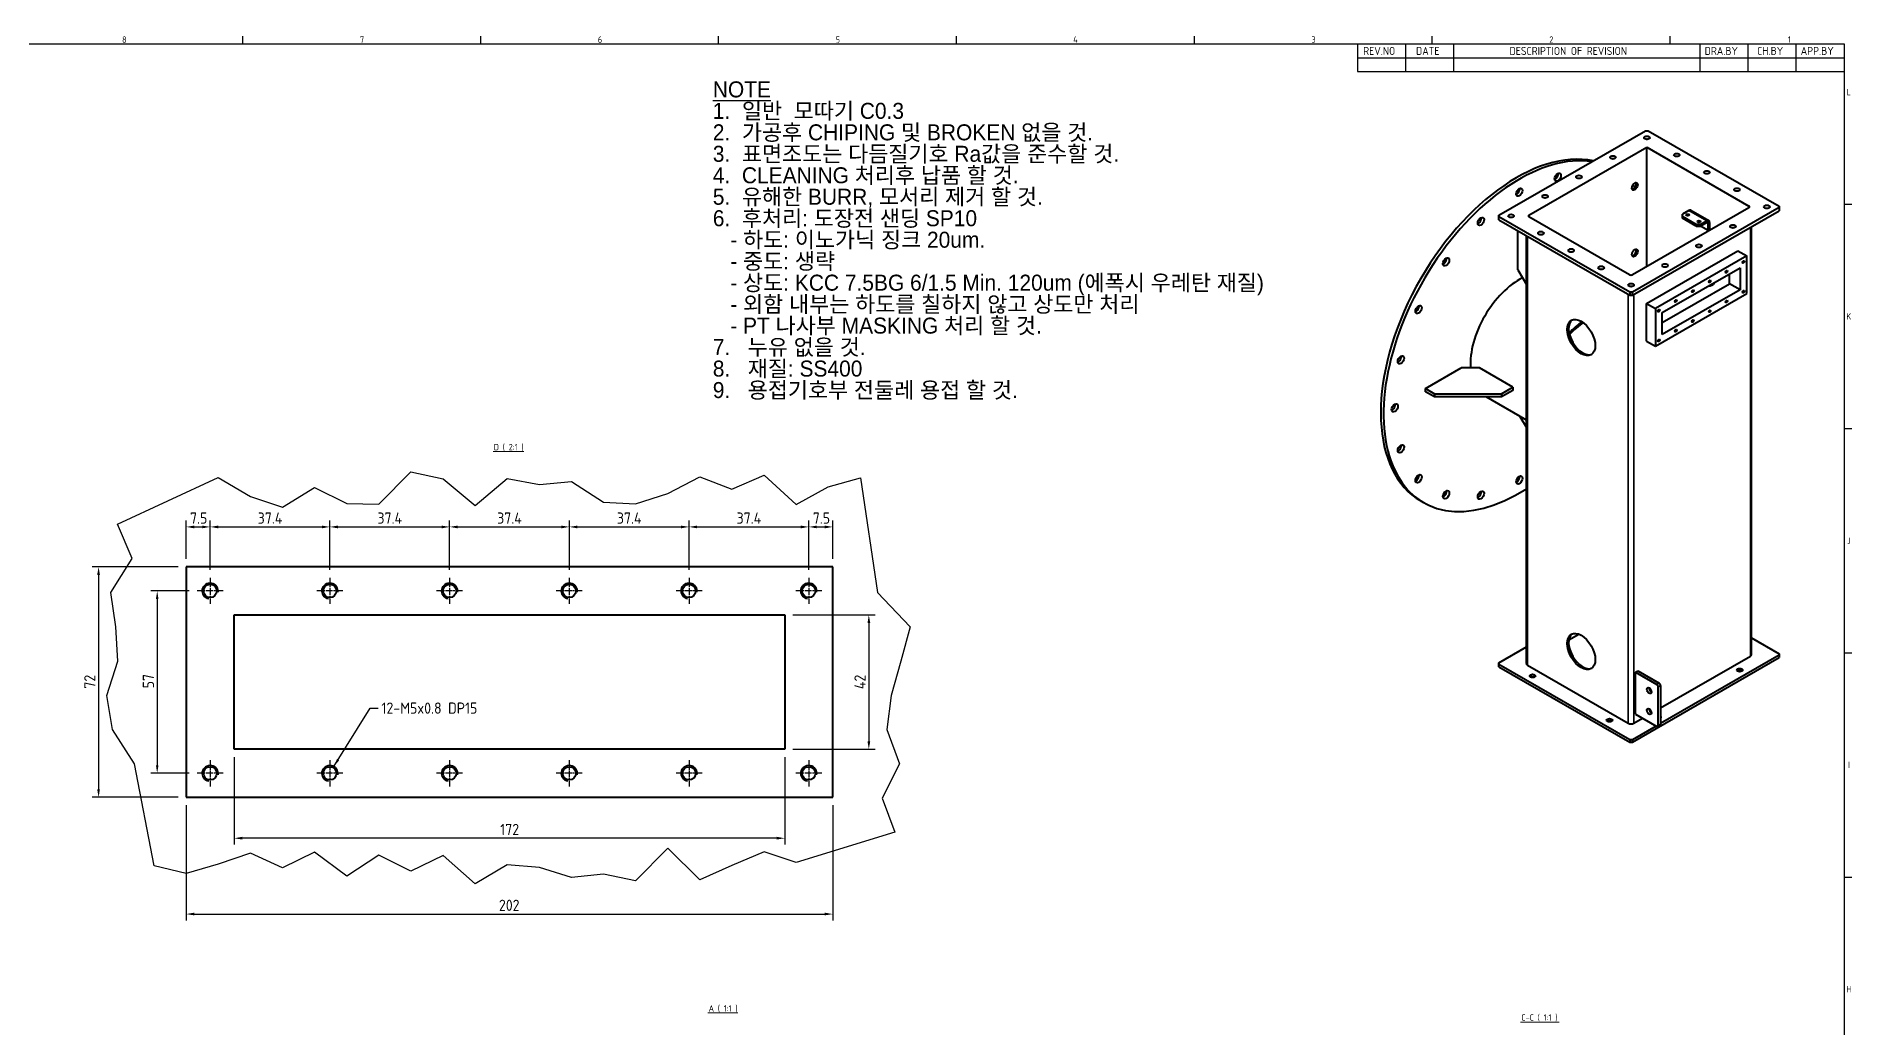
# Model space of a CAD drawing. Header units: millimetres. Extents: x 0 to 2378, y 0 to 1682.
# Drawn here: x 1209 to 2343, y 1027 to 1647 of the extents above; entities that cross this region are included whole.
import ezdxf

# ---------------------------------------------------------------- set-up
doc = ezdxf.new("R2010")
doc.units = ezdxf.units.MM
doc.header["$LTSCALE"] = 2
doc.linetypes.add('CHAIN', pattern=[0.3543, 0.2362, -0.0295, 0.0591, -0.0295])
doc.layers.get('0').update_dxf_attribs({"color": 3, "lineweight": 25})
for name, color, linetype, lineweight in [('가시적인 것(ISO)', 3, 'Continuous', 40), ('가시적인 좁은 것(ISO)', 3, 'Continuous', 35), ('경계(ISO)', 7, 'Continuous', 25), ('기호(ISO)', 5, 'Continuous', 25), ('끊기 선(JIS)', 7, 'Continuous', 25), ('중심 표식(ISO)', 1, 'Continuous', 25), ('치수(ISO)', 2, 'Continuous', 25)]:
    doc.layers.add(name, color=color, linetype=linetype, lineweight=lineweight)
doc.styles.add('ISO Proportiona M2B', font='isocp.shx')
doc.styles.add('문자 텍스트_PSTEK_POSCO', font='isocp.shx')
doc.styles.add('치수 텍스트_PSTEK_POSCO', font='isocp.shx')
doc.styles.add('텍스트 스타일512', font='isocp.shx')
doc.dimstyles.new('치수_PSTEK_POSCO', dxfattribs={"dimscale": 2, "dimtxt": 3.5, "dimasz": 2.5, "dimexe": 2, "dimexo": 2.5, "dimgap": 1, "dimtad": 1, "dimrnd": 1e-08, "dimdsep": 46, "dimtxsty": '치수 텍스트_PSTEK_POSCO', "dimcen": 0.09, "dimdle": 10, "dimclrd": 7, "dimclre": 7, "dimclrt": 2, "dimadec": 1, "dimazin": 2, "dimtfac": 1, "dimtmove": 0, "dimatfit": 3, "dimfxl": 0, "dimtolj": 1, "dimlwd": -1, "dimlwe": -1, "dimarcsym": 0})
doc.dimstyles.new('치수_PSTEK_POSCO$7', dxfattribs={"dimscale": 2, "dimtxt": 3.5, "dimasz": 2.5, "dimexe": 2, "dimexo": 2.5, "dimgap": 1, "dimtad": 1, "dimrnd": 1e-08, "dimdsep": 46, "dimtxsty": '치수 텍스트_PSTEK_POSCO', "dimcen": 0.09, "dimdle": 10, "dimclrd": 7, "dimclre": 7, "dimclrt": 2, "dimadec": 1, "dimazin": 2, "dimtfac": 1, "dimtmove": 0, "dimatfit": 3, "dimfxl": 0, "dimtolj": 1, "dimlwd": -1, "dimlwe": -1, "dimarcsym": 0})

# ---------------------------------------------------------------- blocks, each defined once
blk = doc.blocks.new('경계 Default Border')
at = {"layer": '경계(ISO)'}
for p, q in [((668.81, 821), (668.81, 823.4)), ((743.12, 821), (743.12, 823.4)), ((817.44, 821), (817.44, 823.4)), ((891.75, 821), (891.75, 823.4)), ((966.06, 821), (966.06, 823.4)), ((1040.37, 821), (1040.37, 823.4)), ((1114.69, 821), (1114.69, 823.4)), ((1169, 770.92), (1171.4, 770.92)), ((1169, 700.83), (1171.4, 700.83)), ((1169, 630.75), (1171.4, 630.75)), ((1169, 560.67), (1171.4, 560.67))]:
    blk.add_line(p, q, dxfattribs=at)
at = {"layer": '경계(ISO)', "flags": 128}
blk.add_lwpolyline([(20, 20), (20, 821), (1169, 821), (1169, 20), (20, 20)], dxfattribs=at)
at = {"layer": '경계(ISO)', "color": 2, "char_height": 2, "attachment_point": 7, "style": '문자 텍스트_PSTEK_POSCO'}
for s, insert in [('8', (631.09, 821.38)), ('7', (705.4, 821.4)), ('6', (779.71, 821.38)), ('5', (854.02, 821.38)), ('4', (928.22, 821.4)), ('3', (1002.66, 821.38)), ('2', (1076.95, 821.38)), ('1', (1151.5, 821.4)), ('L', (1169.83, 804.94)), ('K', (1169.72, 734.87)), ('J', (1169.96, 664.77)), ('I', (1170.28, 594.71)), ('H', (1169.72, 524.62))]:
    blk.add_mtext(s, dxfattribs=dict(at, insert=insert))
blk = doc.blocks.new('리비전 내역')
at = {"layer": '기호(ISO)'}
for p, q in [((1017, 821), (1169, 821)), ((1017, 821), (1017, 816.72)), ((1017, 816.72), (1169, 816.72)), ((1017, 816.72), (1017, 812.44)), ((1032, 821), (1032, 816.72)), ((1032, 816.72), (1032, 812.44)), ((1047, 821), (1047, 816.72)), ((1047, 816.72), (1047, 812.44)), ((1124, 821), (1124, 816.72)), ((1124, 816.72), (1124, 812.44)), ((1139, 821), (1139, 816.72)), ((1139, 816.72), (1139, 812.44)), ((1154, 821), (1154, 816.72)), ((1154, 816.72), (1154, 812.44)), ((1169, 821), (1169, 816.72)), ((1169, 816.72), (1169, 812.44)), ((1017, 812.44), (1169, 812.44))]:
    blk.add_line(p, q, dxfattribs=at)
at = {"layer": '기호(ISO)', "color": 2, "char_height": 2.5, "attachment_point": 7, "style": 'ISO Proportiona M2B'}
for s, insert in [('REV.NO', (1018.79, 817.58)), ('DATE', (1035.31, 817.58)), ('DESCRIPTION OF REVISION', (1064.51, 817.58)), ('DRA.BY', (1125.48, 817.58)), ('CH.BY', (1141.86, 817.58)), ('APP.BY', (1155.48, 817.58))]:
    blk.add_mtext(s, dxfattribs=dict(at, insert=insert))
blk = doc.blocks.new('*D88')
at = {"layer": 'Defpoints', "color": 0, "transparency": 16777216}
for p in [(1317.2, 1340.2), (1302.2, 1315.2), (1317.2, 1308.3)]:
    blk.add_point(p, dxfattribs=at)
at = {"layer": '치수(ISO)', "color": 7, "transparency": 16777216}
for p, q in [((1302.2, 1320.2), (1302.2, 1344.2)), ((1307.2, 1340.2), (1312.2, 1340.2)), ((1317.2, 1313.3), (1317.2, 1344.2))]:
    blk.add_line(p, q, dxfattribs=at)
for points in [[(1307.2, 1341), (1307.2, 1339.3), (1302.2, 1340.2)], [(1312.2, 1341), (1312.2, 1339.3), (1317.2, 1340.2)]]:
    blk.add_solid(points, dxfattribs=at)
at = {"layer": '치수(ISO)', "color": 2, "transparency": 16777216, "insert": (1304.6, 1345.7), "char_height": 7, "attachment_point": 4, "style": '치수 텍스트_PSTEK_POSCO'}
blk.add_mtext('\\A1;7.5', dxfattribs=at)
blk = doc.blocks.new('*D89')
at = {"layer": 'Defpoints', "color": 0, "transparency": 16777216}
for p in [(1392, 1340.2), (1317.2, 1308.3), (1392, 1308.3)]:
    blk.add_point(p, dxfattribs=at)
at = {"layer": '치수(ISO)', "color": 7, "transparency": 16777216}
for p, q in [((1317.2, 1313.3), (1317.2, 1344.2)), ((1322.2, 1340.2), (1387, 1340.2)), ((1392, 1313.3), (1392, 1344.2))]:
    blk.add_line(p, q, dxfattribs=at)
for points in [[(1322.2, 1341), (1322.2, 1339.3), (1317.2, 1340.2)], [(1387, 1341), (1387, 1339.3), (1392, 1340.2)]]:
    blk.add_solid(points, dxfattribs=at)
at = {"layer": '치수(ISO)', "color": 2, "transparency": 16777216, "insert": (1346.9, 1345.7), "char_height": 7, "attachment_point": 4, "style": '치수 텍스트_PSTEK_POSCO'}
blk.add_mtext('\\A1;37.4', dxfattribs=at)
blk = doc.blocks.new('*D90')
at = {"layer": 'Defpoints', "color": 0, "transparency": 16777216}
for p in [(1466.8, 1340.2), (1392, 1308.3), (1466.8, 1308.3)]:
    blk.add_point(p, dxfattribs=at)
at = {"layer": '치수(ISO)', "color": 7, "transparency": 16777216}
for p, q in [((1392, 1313.3), (1392, 1344.2)), ((1397, 1340.2), (1461.8, 1340.2)), ((1466.8, 1313.3), (1466.8, 1344.2))]:
    blk.add_line(p, q, dxfattribs=at)
for points in [[(1397, 1341), (1397, 1339.3), (1392, 1340.2)], [(1461.8, 1341), (1461.8, 1339.3), (1466.8, 1340.2)]]:
    blk.add_solid(points, dxfattribs=at)
at = {"layer": '치수(ISO)', "color": 2, "transparency": 16777216, "insert": (1421.7, 1345.7), "char_height": 7, "attachment_point": 4, "style": '치수 텍스트_PSTEK_POSCO'}
blk.add_mtext('\\A1;37.4', dxfattribs=at)
blk = doc.blocks.new('*D91')
at = {"layer": 'Defpoints', "color": 0, "transparency": 16777216}
for p in [(1541.6, 1340.2), (1466.8, 1308.3), (1541.6, 1308.3)]:
    blk.add_point(p, dxfattribs=at)
at = {"layer": '치수(ISO)', "color": 7, "transparency": 16777216}
for p, q in [((1466.8, 1313.3), (1466.8, 1344.2)), ((1471.8, 1340.2), (1536.6, 1340.2)), ((1541.6, 1313.3), (1541.6, 1344.2))]:
    blk.add_line(p, q, dxfattribs=at)
for points in [[(1471.8, 1341), (1471.8, 1339.3), (1466.8, 1340.2)], [(1536.6, 1341), (1536.6, 1339.3), (1541.6, 1340.2)]]:
    blk.add_solid(points, dxfattribs=at)
at = {"layer": '치수(ISO)', "color": 2, "transparency": 16777216, "insert": (1496.5, 1345.7), "char_height": 7, "attachment_point": 4, "style": '치수 텍스트_PSTEK_POSCO'}
blk.add_mtext('\\A1;37.4', dxfattribs=at)
blk = doc.blocks.new('*D92')
at = {"layer": 'Defpoints', "color": 0, "transparency": 16777216}
for p in [(1616.4, 1340.2), (1541.6, 1308.3), (1616.4, 1308.3)]:
    blk.add_point(p, dxfattribs=at)
at = {"layer": '치수(ISO)', "color": 7, "transparency": 16777216}
for p, q in [((1541.6, 1313.3), (1541.6, 1344.2)), ((1546.6, 1340.2), (1611.4, 1340.2)), ((1616.4, 1313.3), (1616.4, 1344.2))]:
    blk.add_line(p, q, dxfattribs=at)
for points in [[(1546.6, 1341), (1546.6, 1339.3), (1541.6, 1340.2)], [(1611.4, 1341), (1611.4, 1339.3), (1616.4, 1340.2)]]:
    blk.add_solid(points, dxfattribs=at)
at = {"layer": '치수(ISO)', "color": 2, "transparency": 16777216, "insert": (1571.3, 1345.7), "char_height": 7, "attachment_point": 4, "style": '치수 텍스트_PSTEK_POSCO'}
blk.add_mtext('\\A1;37.4', dxfattribs=at)
blk = doc.blocks.new('*D93')
at = {"layer": 'Defpoints', "color": 0, "transparency": 16777216}
for p in [(1691.2, 1340.2), (1616.4, 1308.3), (1691.2, 1308.3)]:
    blk.add_point(p, dxfattribs=at)
at = {"layer": '치수(ISO)', "color": 7, "transparency": 16777216}
for p, q in [((1616.4, 1313.3), (1616.4, 1344.2)), ((1621.4, 1340.2), (1686.2, 1340.2)), ((1691.2, 1313.3), (1691.2, 1344.2))]:
    blk.add_line(p, q, dxfattribs=at)
for points in [[(1621.4, 1341), (1621.4, 1339.3), (1616.4, 1340.2)], [(1686.2, 1341), (1686.2, 1339.3), (1691.2, 1340.2)]]:
    blk.add_solid(points, dxfattribs=at)
at = {"layer": '치수(ISO)', "color": 2, "transparency": 16777216, "insert": (1646.1, 1345.7), "char_height": 7, "attachment_point": 4, "style": '치수 텍스트_PSTEK_POSCO'}
blk.add_mtext('\\A1;37.4', dxfattribs=at)
blk = doc.blocks.new('*D94')
at = {"layer": 'Defpoints', "color": 0, "transparency": 16777216}
for p in [(1706.2, 1340.2), (1691.2, 1308.3), (1706.2, 1315.2)]:
    blk.add_point(p, dxfattribs=at)
at = {"layer": '치수(ISO)', "color": 7, "transparency": 16777216}
for p, q in [((1691.2, 1313.3), (1691.2, 1344.2)), ((1696.2, 1340.2), (1701.2, 1340.2)), ((1706.2, 1320.2), (1706.2, 1344.2))]:
    blk.add_line(p, q, dxfattribs=at)
for points in [[(1696.2, 1341), (1696.2, 1339.3), (1691.2, 1340.2)], [(1701.2, 1341), (1701.2, 1339.3), (1706.2, 1340.2)]]:
    blk.add_solid(points, dxfattribs=at)
at = {"layer": '치수(ISO)', "color": 2, "transparency": 16777216, "insert": (1693.7, 1345.7), "char_height": 7, "attachment_point": 4, "style": '치수 텍스트_PSTEK_POSCO'}
blk.add_mtext('\\A1;7.5', dxfattribs=at)
blk = doc.blocks.new('*D95')
at = {"layer": 'Defpoints', "color": 0, "transparency": 16777216}
for p in [(1309, 1300.2), (1284.1, 1186.2), (1309, 1186.2)]:
    blk.add_point(p, dxfattribs=at)
at = {"layer": '치수(ISO)', "color": 7, "transparency": 16777216}
for p, q in [((1304, 1300.2), (1280.1, 1300.2)), ((1284.1, 1295.2), (1284.1, 1191.2)), ((1304, 1186.2), (1280.1, 1186.2))]:
    blk.add_line(p, q, dxfattribs=at)
for points in [[(1283.3, 1295.2), (1284.9, 1295.2), (1284.1, 1300.2)], [(1283.3, 1191.2), (1284.9, 1191.2), (1284.1, 1186.2)]]:
    blk.add_solid(points, dxfattribs=at)
at = {"layer": '치수(ISO)', "color": 2, "transparency": 16777216, "insert": (1278.6, 1239.3), "char_height": 7, "attachment_point": 4, "rotation": 90, "style": '치수 텍스트_PSTEK_POSCO'}
blk.add_mtext('\\A1;57', dxfattribs=at)
blk = doc.blocks.new('*D96')
at = {"layer": 'Defpoints', "color": 0, "transparency": 16777216}
for p in [(1302.2, 1315.2), (1247.5, 1171.2), (1302.2, 1171.2)]:
    blk.add_point(p, dxfattribs=at)
at = {"layer": '치수(ISO)', "color": 7, "transparency": 16777216}
for p, q in [((1297.2, 1315.2), (1243.5, 1315.2)), ((1247.5, 1310.2), (1247.5, 1176.2)), ((1297.2, 1171.2), (1243.5, 1171.2))]:
    blk.add_line(p, q, dxfattribs=at)
for points in [[(1246.6, 1310.2), (1248.3, 1310.2), (1247.5, 1315.2)], [(1246.6, 1176.2), (1248.3, 1176.2), (1247.5, 1171.2)]]:
    blk.add_solid(points, dxfattribs=at)
at = {"layer": '치수(ISO)', "color": 2, "transparency": 16777216, "insert": (1242, 1239.1), "char_height": 7, "attachment_point": 4, "rotation": 90, "style": '치수 텍스트_PSTEK_POSCO'}
blk.add_mtext('\\A1;72', dxfattribs=at)
blk = doc.blocks.new('*D97')
at = {"layer": 'Defpoints', "color": 0, "transparency": 16777216}
for p in [(1332.2, 1201.2), (1676.2, 1201.2), (1332.2, 1145.6)]:
    blk.add_point(p, dxfattribs=at)
at = {"layer": '치수(ISO)', "color": 7, "transparency": 16777216}
for p, q in [((1332.2, 1196.2), (1332.2, 1141.6)), ((1676.2, 1196.2), (1676.2, 1141.6)), ((1671.2, 1145.6), (1337.2, 1145.6))]:
    blk.add_line(p, q, dxfattribs=at)
for points in [[(1337.2, 1146.5), (1337.2, 1144.8), (1332.2, 1145.6)], [(1671.2, 1146.5), (1671.2, 1144.8), (1676.2, 1145.6)]]:
    blk.add_solid(points, dxfattribs=at)
at = {"layer": '치수(ISO)', "color": 2, "transparency": 16777216, "insert": (1498.4, 1151.1), "char_height": 7, "attachment_point": 4, "style": '치수 텍스트_PSTEK_POSCO'}
blk.add_mtext('\\A1;172', dxfattribs=at)
blk = doc.blocks.new('*D98')
at = {"layer": 'Defpoints', "color": 0, "transparency": 16777216}
for p in [(1302.2, 1171.2), (1706.2, 1171.2), (1706.2, 1098.2)]:
    blk.add_point(p, dxfattribs=at)
at = {"layer": '치수(ISO)', "color": 7, "transparency": 16777216}
for p, q in [((1302.2, 1166.2), (1302.2, 1094.2)), ((1706.2, 1166.2), (1706.2, 1094.2)), ((1307.2, 1098.2), (1701.2, 1098.2))]:
    blk.add_line(p, q, dxfattribs=at)
for points in [[(1307.2, 1099.1), (1307.2, 1097.4), (1302.2, 1098.2)], [(1701.2, 1099.1), (1701.2, 1097.4), (1706.2, 1098.2)]]:
    blk.add_solid(points, dxfattribs=at)
at = {"layer": '치수(ISO)', "color": 2, "transparency": 16777216, "insert": (1497.6, 1103.7), "char_height": 7, "attachment_point": 4, "style": '치수 텍스트_PSTEK_POSCO'}
blk.add_mtext('\\A1;202', dxfattribs=at)
blk = doc.blocks.new('*D99')
at = {"layer": 'Defpoints', "color": 0, "transparency": 16777216}
for p in [(1676.2, 1285.2), (1676.2, 1201.2), (1728.7, 1201.2)]:
    blk.add_point(p, dxfattribs=at)
at = {"layer": '치수(ISO)', "color": 7, "transparency": 16777216}
for p, q in [((1681.2, 1285.2), (1732.7, 1285.2)), ((1728.7, 1280.2), (1728.7, 1206.2)), ((1681.2, 1201.2), (1732.7, 1201.2))]:
    blk.add_line(p, q, dxfattribs=at)
for points in [[(1727.9, 1280.2), (1729.6, 1280.2), (1728.7, 1285.2)], [(1727.9, 1206.2), (1729.6, 1206.2), (1728.7, 1201.2)]]:
    blk.add_solid(points, dxfattribs=at)
at = {"layer": '치수(ISO)', "color": 2, "transparency": 16777216, "insert": (1723.2, 1238.8), "char_height": 7, "attachment_point": 4, "rotation": 90, "style": '치수 텍스트_PSTEK_POSCO'}
blk.add_mtext('\\A1;42', dxfattribs=at)

msp = doc.modelspace()

# ---------------------------------------------------------------- linework, layer by layer
at = {"layer": '가시적인 것(ISO)'}
for p, q in [((2122.3468, 1535.0013), (2213.9879, 1587.7738)), ((2141.1842, 1535.0338), (2214.8364, 1577.4473)), ((2213.9879, 1587.7738), (2215.6849, 1587.7738)), ((2214.8364, 1502.9794), (2214.8364, 1577.4473)), ((2214.8364, 1577.4473), (2278.5892, 1540.7346)), ((2215.6849, 1587.7738), (2297.4265, 1540.702)), ((2122.3468, 1534.024), (2122.3468, 1535.0013)), ((2122.3468, 1532.0619), (2122.3468, 1534.024)), ((2204.0884, 1486.9522), (2122.3468, 1534.024)), ((2122.3468, 1532.0619), (2204.0884, 1484.9901)), ((2204.0318, 1497.7999), (2141.1842, 1533.9914)), ((2297.4265, 1539.7247), (2205.7854, 1486.9522)), ((2205.7854, 1484.9901), (2297.4265, 1537.7626)), ((2278.5892, 1539.6922), (2205.842, 1497.7999)), ((2241.0276, 1538.0095), (2237.0678, 1535.7292)), ((2237.0678, 1534.1004), (2237.0678, 1535.7292)), ((2237.0678, 1533.1193), (2237.0678, 1534.1004)), ((2245.5531, 1529.2141), (2237.0678, 1534.1004)), ((2245.5531, 1528.233), (2237.0678, 1533.1193)), ((2242.2253, 1538.1272), (2253.539, 1531.612)), ((2248.3816, 1529.2141), (2252.3414, 1531.4944)), ((2297.4265, 1540.702), (2297.4265, 1539.7247)), ((2297.4265, 1539.7247), (2297.4265, 1537.7626)), ((2134.2828, 1500.8336), (2134.2828, 1525.1884)), ((2139.5293, 1254.748), (2139.5293, 1522.1672)), ((2245.5531, 1529.2141), (2245.5531, 1528.233)), ((2248.3816, 1529.2141), (2245.5531, 1529.2141)), ((2245.5531, 1528.233), (2248.3816, 1528.233)), ((2253.1899, 1525.4426), (2248.3443, 1528.233)), ((2252.3414, 1530.5133), (2248.3816, 1528.233)), ((2248.3816, 1528.233), (2248.3816, 1529.2141)), ((2253.1899, 1525.4426), (2253.1899, 1530.0209)), ((2254.0384, 1525.9312), (2253.1899, 1525.4426)), ((2254.0384, 1530.5095), (2254.0384, 1525.9312)), ((2280.2441, 1260.4487), (2280.2441, 1527.8679)), ((2214.5536, 1479.8638), (2271.6878, 1512.7652)), ((2277.3446, 1509.5077), (2220.2104, 1476.6063)), ((2271.6878, 1512.7652), (2277.3446, 1509.5077)), ((2277.3446, 1485.9623), (2277.3446, 1509.5077)), ((2134.2828, 1500.8336), (2139.5293, 1491.7465)), ((2224.4531, 1474.1442), (2273.102, 1502.1592)), ((2266.5401, 1492.2032), (2266.5401, 1498.3804)), ((2273.102, 1502.1592), (2273.102, 1488.4244)), ((2205.7854, 1486.9522), (2204.0884, 1486.9522)), ((2204.0884, 1486.9522), (2204.0884, 1484.9901)), ((2205.7854, 1484.9901), (2205.7854, 1486.9522)), ((2220.2104, 1453.0609), (2277.3446, 1485.9623)), ((2224.4531, 1467.9669), (2266.5401, 1492.2032)), ((2273.102, 1488.4244), (2224.4531, 1460.4094)), ((2273.102, 1488.4244), (2266.5401, 1492.2032)), ((2204.0884, 1484.9901), (2205.7854, 1484.9901)), ((2214.5536, 1456.3185), (2214.5536, 1479.8638)), ((2214.5536, 1479.8638), (2220.2104, 1476.6063)), ((2220.2104, 1476.6063), (2220.2104, 1453.0609)), ((2224.4531, 1460.4094), (2224.4531, 1474.1442)), ((2214.5536, 1456.3185), (2220.2104, 1453.0609)), ((2076.5419, 1426.6564), (2098.885, 1439.523)), ((2110.1987, 1439.523), (2098.885, 1439.523)), ((2131.1277, 1427.4708), (2110.1987, 1439.523)), ((2076.5419, 1426.6564), (2082.1987, 1423.3988)), ((2076.5419, 1424.6943), (2076.5419, 1426.6564)), ((2082.1987, 1421.4367), (2076.5419, 1424.6943)), ((2082.1987, 1423.3988), (2124.0566, 1423.3988)), ((2082.1987, 1423.3988), (2082.1987, 1421.4367)), ((2124.0566, 1421.4367), (2082.1987, 1421.4367)), ((2139.5293, 1406.962), (2114.3935, 1421.4367)), ((2124.0566, 1423.3988), (2131.1277, 1427.4708)), ((2131.1277, 1425.5087), (2124.0566, 1421.4367)), ((2124.0566, 1423.3988), (2124.0566, 1421.4367)), ((2131.1277, 1427.4708), (2131.1277, 1426.4897)), ((2131.1277, 1426.4897), (2131.1277, 1425.5087)), ((2135.5044, 1409.2798), (2139.5293, 1402.3085)), ((2073.5504, 1356.402), (2075.2475, 1355.4247)), ((1302.1759, 1315.1763), (1302.1759, 1171.1763)), ((1706.1759, 1315.1763), (1302.1759, 1315.1763)), ((1706.1759, 1171.1763), (1706.1759, 1315.1763)), ((1332.1759, 1285.1763), (1676.1759, 1285.1763)), ((1332.1759, 1201.1763), (1332.1759, 1285.1763)), ((1676.1759, 1285.1763), (1676.1759, 1201.1763)), ((2166.0966, 1269.6153), (2172.3228, 1273.2008)), ((2280.2441, 1270.8321), (2297.4265, 1260.9374)), ((2122.3468, 1255.2366), (2139.5293, 1265.1313)), ((2297.4265, 1259.9601), (2223.3217, 1217.286)), ((2223.3217, 1227.0587), (2279.4943, 1259.4063)), ((2297.4265, 1260.9374), (2297.4265, 1259.9601)), ((2297.4265, 1259.9601), (2297.4265, 1258.4885)), ((2122.3468, 1254.2594), (2122.3468, 1255.2366)), ((2204.0884, 1207.1875), (2122.3468, 1254.2594)), ((2122.3468, 1252.7878), (2122.3468, 1254.2594)), ((2122.3468, 1252.7878), (2204.0884, 1205.716)), ((2140.2791, 1253.7056), (2203.1267, 1217.514)), ((2205.7854, 1205.716), (2297.4265, 1258.4885)), ((2207.7653, 1249.3307), (2209.1796, 1250.1451)), ((2207.7653, 1223.1692), (2207.7653, 1249.3307)), ((2207.7653, 1249.3307), (2221.0589, 1241.6754)), ((2209.1796, 1250.1451), (2222.4732, 1242.4898)), ((2221.9075, 1216.0063), (2221.9075, 1240.2057)), ((2223.3217, 1241.0201), (2223.3217, 1216.8207)), ((2220.6517, 1215.7484), (2205.7854, 1207.1875)), ((2206.7471, 1217.514), (2212.1664, 1220.6348)), ((2207.7653, 1223.1692), (2221.0589, 1215.5139)), ((2223.072, 1216.2694), (2221.6578, 1215.4551)), ((2205.7854, 1207.1875), (2204.0884, 1207.1875)), ((2204.0884, 1207.1875), (2204.0884, 1205.716)), ((2204.0884, 1205.716), (2205.7854, 1205.716)), ((2205.7854, 1205.716), (2205.7854, 1207.1875)), ((1676.1759, 1201.1763), (1332.1759, 1201.1763)), ((1302.1759, 1171.1763), (1706.1759, 1171.1763))]:
    msp.add_line(p, q, dxfattribs=at)
for centre in [(1317.1759, 1300.1763), (1391.9759, 1300.1763), (1466.7759, 1300.1763), (1541.5759, 1300.1763), (1616.3759, 1300.1763), (1691.1759, 1300.1763), (1317.1759, 1186.1763), (1391.9759, 1186.1763), (1466.7759, 1186.1763), (1541.5759, 1186.1763), (1616.3759, 1186.1763), (1691.1759, 1186.1763)]:
    msp.add_circle(centre, 4.134, dxfattribs=at)
for centre, major_axis, ratio, start_param, end_param in [((2133.4343, 1460.392), (59.8839, 103.99), 0.578093116, 0.183897422, 3.141592654), ((2214.8364, 1581.414), (-1.8, 0), 0.575861701, 4.383687575, 5.041090386), ((2135.1313, 1459.4148), (59.8839, 103.99), 0.578093116, 0.220174238, 3.976910453), ((2193.6232, 1569.1981), (-1.8, 0), 0.575861701, 4.383687575, 5.041090386), ((2233.504, 1570.664), (-1.8, 0), 0.575861701, 4.383687575, 5.041090386), ((2157.4702, 1559.7621), (1.3973, 2.4264), 0.578093116, 3.79126171, 5.633516251), ((2172.41, 1556.9823), (-1.8, 0), 0.575861701, 4.383687575, 5.041090386), ((2206.3511, 1553.4918), (-1.2975, -2.2531), 0.578093116, 0.354842738, 2.786749916), ((2135.1313, 1459.4148), (59.8839, 103.99), 0.578093116, 6.046668243, 6.075186757), ((2252.3131, 1559.8326), (-1.8, 0), 0.575861701, 4.383687575, 5.041090386), ((2133.4343, 1550.3222), (1.3973, 2.4264), 0.578093116, 3.79126171, 5.633516251), ((2151.1968, 1544.7664), (-1.8, 0), 0.575861701, 4.383687575, 5.041090386), ((2271.1221, 1549.0012), (-1.8, 0), 0.575861701, 4.383687575, 5.041090386), ((2109.3984, 1532.0794), (1.3973, 2.4264), 0.578093116, 3.79126171, 5.633516251), ((2129.9836, 1532.5505), (-1.8, 0), 0.575861701, 4.383687575, 5.041090386), ((2142.0893, 1534.5126), (-1.28, 0), 0.575861701, 5.497787144, 7.068583471), ((2240.3205, 1534.1781), (-0.9834, 0), 0.575861701, 4.189129392, 5.235648569), ((2241.0276, 1536.0474), (1.1977, 2.0798), 0.578093116, 0, 0.783464455), ((2252.3414, 1529.5322), (1.1977, 2.0798), 0.578093116, 5.495853435, 7.066649762), ((2277.6841, 1540.2134), (1.28, 0), 0.575861701, 5.497787144, 7.068583471), ((2289.7897, 1538.2513), (-1.8, 0), 0.575861701, 4.383687575, 5.041090386), ((2148.6512, 1521.8005), (-1.8, 0), 0.575861701, 4.383687575, 5.041090386), ((2247.3916, 1530.1061), (-0.9834, 0), 0.575861701, 4.189129392, 5.235648569), ((2252.3414, 1529.5322), (0.5988, 1.0399), 0.578093116, 5.495853435, 7.066649762), ((2268.5765, 1526.0354), (-1.8, 0), 0.575861701, 4.383687575, 5.041090386), ((2167.4603, 1510.9691), (-1.8, 0), 0.575861701, 4.383687575, 5.041090386), ((2206.3511, 1511.9604), (-1.2975, -2.2531), 0.578093116, 0.354842738, 2.786749916), ((2247.3633, 1513.8195), (-1.8, 0), 0.575861701, 4.383687575, 5.041090386), ((2087.7153, 1506.8193), (1.3973, 2.4264), 0.578093116, 3.79126171, 5.633516251), ((2186.2693, 1500.1377), (-1.8, 0), 0.575861701, 4.383687575, 5.041090386), ((2204.9369, 1498.3211), (1.28, 0), 0.575861701, 3.926990817, 5.497787144), ((2226.1501, 1501.6036), (-1.8, 0), 0.575861701, 4.383687575, 5.041090386), ((2135.1313, 1459.4148), (-21.5881, -37.4884), 0.578093116, 3.859013229, 5.561335696), ((2204.9369, 1489.3878), (-1.8, 0), 0.575861701, 4.383687575, 5.041090386), ((2249.2867, 1502.0156), (6.188, -10.7456), 0.578093116, 5.96053497, 6.605835644), ((2250.1917, 1502.5368), (6.188, -10.7456), 0.578093116, 5.96053497, 6.210269781), ((2070.5075, 1477.0146), (1.3973, 2.4264), 0.578093116, 3.79126171, 5.633516251), ((2174.7293, 1459.0808), (-6.188, 10.7456), 0.578093116, 0.072915526, 3.068677128), ((2177.5577, 1434.983), (21.6081, 37.5231), 0.578093116, 0.887558993, 1.161654483), ((2177.5577, 1434.983), (21.5881, 37.4884), 0.578093116, 0.886853131, 1.161814202), ((2177.5577, 1434.983), (20.9494, 36.3792), 0.578093116, 0.864352391, 1.16627161), ((2059.4594, 1445.5827), (1.3973, 2.4264), 0.578093116, 3.79126171, 5.633516251), ((2055.6525, 1415.6005), (1.3973, 2.4264), 0.578093116, 3.79126171, 5.633516251), ((2059.4594, 1390.0028), (1.3973, 2.4264), 0.578093116, 3.79126171, 5.633516251), ((2070.5075, 1371.2953), (1.3973, 2.4264), 0.578093116, 3.79126171, 5.633516251), ((2087.7153, 1361.3092), (1.3973, 2.4264), 0.578093116, 3.79126171, 5.633516251), ((2109.3984, 1361.022), (1.3973, 2.4264), 0.578093116, 3.79126171, 5.633516251), ((2133.4343, 1370.4618), (1.3973, 2.4264), 0.578093116, 3.79126171, 5.633516251), ((2174.7293, 1262.8695), (-6.188, 10.7456), 0.578093116, 0.072915526, 3.068677128), ((2277.6841, 1260.4487), (2.56, 0), 0.575861701, 5.497787144, 6.283185307), ((2142.0893, 1254.748), (-2.56, 0), 0.575861701, 0, 0.785398163), ((2272.8192, 1249.2045), (-1.8, 0), 0.575861701, 3.930873278, 5.493904683), ((2143.4186, 1245.5397), (-1.8, 0), 0.575861701, 3.930873278, 5.493904683), ((2217.6648, 1238.7184), (0.9981, -1.7332), 0.578093116, 3.925064558, 5.499713403), ((2221.0589, 1240.6944), (0.5988, -1.0399), 0.578093116, 0.787331872, 2.358128199), ((2222.4732, 1241.5087), (-0.5988, 1.0399), 0.578093116, 3.928924525, 5.499720852), ((2217.6648, 1225.6376), (0.9981, -1.7332), 0.578093116, 3.925064558, 5.499713403), ((2191.5019, 1217.8504), (-1.8, 0), 0.575861701, 3.930873278, 5.493904683), ((2204.9369, 1218.5564), (-2.56, 0), 0.575861701, 0.785398163, 2.35619449), ((2221.0589, 1216.495), (0.5988, -1.0399), 0.578093116, 5.499720852, 7.070517179), ((2222.4732, 1217.3093), (0.5988, -1.0399), 0.578093116, 0, 0.787331872), ((2221.9075, 1221.358), (1.8, 0), 0.575861701, 5.616174166, 6.950196449)]:
    msp.add_ellipse(centre, major_axis=major_axis, ratio=ratio, start_param=start_param, end_param=end_param, dxfattribs=at)
for centre, major_axis, ratio in [((2214.8364, 1583.3761), (-1.8, 0), 0.575861701), ((2193.6232, 1571.1602), (-1.8, 0), 0.575861701), ((2233.504, 1572.6261), (-1.8, 0), 0.575861701), ((2159.1672, 1558.7848), (1.3973, 2.4264), 0.578093116), ((2172.41, 1558.9444), (-1.8, 0), 0.575861701), ((2207.2562, 1552.9705), (1.2975, 2.2531), 0.578093116), ((2252.3131, 1561.7947), (-1.8, 0), 0.575861701), ((2135.1313, 1549.3449), (1.3973, 2.4264), 0.578093116), ((2151.1968, 1546.7285), (-1.8, 0), 0.575861701), ((2271.1221, 1550.9633), (-1.8, 0), 0.575861701), ((2111.0955, 1531.1021), (1.3973, 2.4264), 0.578093116), ((2129.9836, 1534.5126), (-1.8, 0), 0.575861701), ((2240.3205, 1535.1591), (-0.9834, 0), 0.575861701), ((2247.3916, 1531.0872), (-0.9834, 0), 0.575861701), ((2289.7897, 1540.2134), (-1.8, 0), 0.575861701), ((2148.6512, 1523.7627), (-1.8, 0), 0.575861701), ((2268.5765, 1527.9975), (-1.8, 0), 0.575861701), ((2089.4124, 1505.842), (1.3973, 2.4264), 0.578093116), ((2167.4603, 1512.9313), (-1.8, 0), 0.575861701), ((2207.2562, 1511.4392), (1.2975, 2.2531), 0.578093116), ((2247.3633, 1515.7816), (-1.8, 0), 0.575861701), ((2186.2693, 1502.0998), (-1.8, 0), 0.575861701), ((2226.1501, 1503.5658), (-1.8, 0), 0.575861701), ((2264.645, 1499.7418), (0.4126, 0.7165), 0.578093116), ((2275.2233, 1505.8334), (0.4126, 0.7165), 0.578093116), ((2204.9369, 1491.3499), (-1.8, 0), 0.575861701), ((2243.4884, 1487.5585), (0.4126, 0.7165), 0.578093116), ((2254.0667, 1493.6502), (0.4126, 0.7165), 0.578093116), ((2275.2233, 1487.1934), (0.4126, 0.7165), 0.578093116), ((2072.2046, 1476.0373), (1.3973, 2.4264), 0.578093116), ((2222.3317, 1475.3752), (0.4126, 0.7165), 0.578093116), ((2232.9101, 1481.4669), (0.4126, 0.7165), 0.578093116), ((2254.0667, 1475.0101), (0.4126, 0.7165), 0.578093116), ((2264.645, 1481.1017), (0.4126, 0.7165), 0.578093116), ((2173.8242, 1458.5596), (-6.188, 10.7456), 0.578093116), ((2232.9101, 1462.8268), (0.4126, 0.7165), 0.578093116), ((2243.4884, 1468.9184), (0.4126, 0.7165), 0.578093116), ((2222.3317, 1456.7351), (0.4126, 0.7165), 0.578093116), ((2061.1565, 1444.6054), (1.3973, 2.4264), 0.578093116), ((2057.3496, 1414.6232), (1.3973, 2.4264), 0.578093116), ((2061.1565, 1389.0255), (1.3973, 2.4264), 0.578093116), ((2072.2046, 1370.318), (1.3973, 2.4264), 0.578093116), ((2089.4124, 1360.3319), (1.3973, 2.4264), 0.578093116), ((2111.0955, 1360.0447), (1.3973, 2.4264), 0.578093116), ((2135.1313, 1369.4846), (1.3973, 2.4264), 0.578093116), ((2173.8242, 1262.3483), (-6.188, 10.7456), 0.578093116), ((2143.4186, 1247.0113), (-1.8, 0), 0.575861701), ((2272.8192, 1250.676), (-1.8, 0), 0.575861701), ((2216.2506, 1237.904), (-0.9981, 1.7332), 0.578093116), ((2216.2506, 1224.8232), (-0.9981, 1.7332), 0.578093116), ((2191.5019, 1219.322), (-1.8, 0), 0.575861701)]:
    msp.add_ellipse(centre, major_axis=major_axis, ratio=ratio, dxfattribs=at)
at = {"layer": '가시적인 좁은 것(ISO)'}
for p, q in [((2141.1842, 1533.9914), (2141.1842, 1535.0338)), ((2252.3414, 1531.4944), (2241.0276, 1538.0095)), ((2278.5892, 1540.7346), (2278.5892, 1539.6922)), ((2140.2791, 1253.7056), (2140.2791, 1521.7354)), ((2253.1899, 1530.0209), (2252.3381, 1530.5114)), ((2279.4943, 1527.4361), (2279.4943, 1259.4063)), ((2203.1267, 1485.5438), (2203.1267, 1217.514)), ((2206.7471, 1217.514), (2206.7471, 1485.5438)), ((2222.4732, 1242.4898), (2221.0589, 1241.6754)), ((2221.9075, 1240.2057), (2223.3217, 1241.0201)), ((2223.3217, 1216.8207), (2221.9075, 1216.0063))]:
    msp.add_line(p, q, dxfattribs=at)
for centre in [(1317.1759, 1300.1763), (1391.9759, 1300.1763), (1466.7759, 1300.1763), (1541.5759, 1300.1763), (1616.3759, 1300.1763), (1691.1759, 1300.1763), (1317.1759, 1186.1763), (1391.9759, 1186.1763), (1466.7759, 1186.1763), (1541.5759, 1186.1763), (1616.3759, 1186.1763), (1691.1759, 1186.1763)]:
    msp.add_arc(centre, 5, 350, 260, dxfattribs=at)
at = {"layer": '기호(ISO)', "color": 7, "lineweight": 18}
for p, q in [((1493.9999, 1387.2231), (1513.1131, 1387.2231)), ((1628.2282, 1036.4241), (1646.8933, 1036.4241)), ((2135.963, 1030.7305), (2159.9677, 1030.7305))]:
    msp.add_line(p, q, dxfattribs=at)
at = {"layer": '끊기 선(JIS)'}
for p, q in [((1422.5505, 1354.4708), (1442.6112, 1374.6654)), ((1442.6112, 1374.6654), (1462.6718, 1370.1927)), ((1643.2175, 1363.758), (1663.2782, 1372.5791)), ((1663.2782, 1372.5791), (1683.3388, 1354.1829)), ((1259.2772, 1341.8739), (1322.2473, 1370.9863)), ((1322.2473, 1370.9863), (1342.308, 1359.1166)), ((1362.3686, 1352.5699), (1382.4292, 1364.8625)), ((1382.4292, 1364.8625), (1402.4899, 1354.7559)), ((1462.6718, 1370.1927), (1482.7324, 1353.5638)), ((1482.7324, 1353.5638), (1502.7931, 1370.5001)), ((1502.7931, 1370.5001), (1522.8537, 1366.6809)), ((1522.8537, 1366.6809), (1542.9144, 1368.5208)), ((1542.9144, 1368.5208), (1562.975, 1355.5603)), ((1583.0356, 1354.5398), (1603.0963, 1361.1195)), ((1603.0963, 1361.1195), (1623.1569, 1371.4839)), ((1623.1569, 1371.4839), (1643.2175, 1363.758)), ((1683.3388, 1354.1829), (1703.3995, 1365.1311)), ((1703.3995, 1365.1311), (1723.4601, 1370.8828)), ((1723.4601, 1370.8828), (1734.1377, 1299.0888)), ((1342.308, 1359.1166), (1362.3686, 1352.5699)), ((1402.4899, 1354.7559), (1422.5505, 1354.4708)), ((1562.975, 1355.5603), (1583.0356, 1354.5398)), ((1268.4358, 1320.4813), (1259.2772, 1341.8739)), ((1255.1399, 1299.0888), (1268.4358, 1320.4813)), ((1258.2681, 1277.6962), (1255.1399, 1299.0888)), ((1734.1377, 1299.0888), (1754.4802, 1277.6962)), ((1259.461, 1256.3037), (1258.2681, 1277.6962)), ((1754.4802, 1277.6962), (1748.7428, 1256.3037)), ((1252.6328, 1234.9111), (1259.461, 1256.3037)), ((1748.7428, 1256.3037), (1742.6636, 1234.9111)), ((1256.2437, 1213.5186), (1252.6328, 1234.9111)), ((1742.6636, 1234.9111), (1739.8786, 1213.5186)), ((1270.0028, 1192.126), (1256.2437, 1213.5186)), ((1739.8786, 1213.5186), (1747.9528, 1192.126)), ((1282.126, 1128.3093), (1270.0028, 1192.126)), ((1747.9528, 1192.126), (1737.1101, 1170.7335)), ((1737.1101, 1170.7335), (1744.9287, 1149.3409)), ((1744.9287, 1149.3409), (1683.3388, 1130.5183)), ((1342.308, 1136.247), (1322.2473, 1129.4181)), ((1362.3686, 1127.2047), (1342.308, 1136.247)), ((1382.4292, 1136.8079), (1362.3686, 1127.2047)), ((1402.4899, 1121.9026), (1382.4292, 1136.8079)), ((1422.5505, 1135.0068), (1402.4899, 1121.9026)), ((1442.6112, 1124.9325), (1422.5505, 1135.0068)), ((1462.6718, 1134.81), (1442.6112, 1124.9325)), ((1482.7324, 1117.0687), (1462.6718, 1134.81)), ((1603.0963, 1139.4479), (1583.0356, 1119.0163)), ((1623.1569, 1119.6605), (1603.0963, 1139.4479)), ((1663.2782, 1137.1749), (1643.2175, 1128.534)), ((1683.3388, 1130.5183), (1663.2782, 1137.1749)), ((1302.1867, 1123.5658), (1282.126, 1128.3093)), ((1322.2473, 1129.4181), (1302.1867, 1123.5658)), ((1502.7931, 1129.0885), (1482.7324, 1117.0687)), ((1522.8537, 1127.3275), (1502.7931, 1129.0885)), ((1542.9144, 1121.1715), (1522.8537, 1127.3275)), ((1562.975, 1123.1572), (1542.9144, 1121.1715)), ((1583.0356, 1119.0163), (1562.975, 1123.1572)), ((1643.2175, 1128.534), (1623.1569, 1119.6605))]:
    msp.add_line(p, q, dxfattribs=at)
at = {"layer": '중심 표식(ISO)', "linetype": 'CHAIN', "ltscale": 9.038461}
for p, q in [((1317.1759, 1308.3103), (1317.1759, 1292.0423)), ((1391.9759, 1308.3103), (1391.9759, 1292.0423)), ((1466.7759, 1308.3103), (1466.7759, 1292.0423)), ((1541.5759, 1308.3103), (1541.5759, 1292.0423)), ((1616.3759, 1308.3103), (1616.3759, 1292.0423)), ((1691.1759, 1308.3103), (1691.1759, 1292.0423)), ((1325.3099, 1300.1763), (1309.0419, 1300.1763)), ((1400.1099, 1300.1763), (1383.8419, 1300.1763)), ((1474.9099, 1300.1763), (1458.6419, 1300.1763)), ((1549.7099, 1300.1763), (1533.4419, 1300.1763)), ((1624.5099, 1300.1763), (1608.2419, 1300.1763)), ((1699.3099, 1300.1763), (1683.0419, 1300.1763)), ((1317.1759, 1194.3103), (1317.1759, 1178.0423)), ((1391.9759, 1194.3103), (1391.9759, 1178.0423)), ((1466.7759, 1194.3103), (1466.7759, 1178.0423)), ((1541.5759, 1194.3103), (1541.5759, 1178.0423)), ((1616.3759, 1194.3103), (1616.3759, 1178.0423)), ((1691.1759, 1194.3103), (1691.1759, 1178.0423)), ((1325.3099, 1186.1763), (1309.0419, 1186.1763)), ((1400.1099, 1186.1763), (1383.8419, 1186.1763)), ((1474.9099, 1186.1763), (1458.6419, 1186.1763)), ((1549.7099, 1186.1763), (1533.4419, 1186.1763)), ((1624.5099, 1186.1763), (1608.2419, 1186.1763)), ((1699.3099, 1186.1763), (1683.0419, 1186.1763))]:
    msp.add_line(p, q, dxfattribs=at)

# ---------------------------------------------------------------- block references
at = {"xscale": 2, "yscale": 2, "zscale": 2}
msp.add_blockref('경계 Default Border', (0, 0), dxfattribs=at)
at = {"layer": '기호(ISO)', "xscale": 2, "yscale": 2, "zscale": 2}
msp.add_blockref('리비전 내역', (0, 0), dxfattribs=at)

# ---------------------------------------------------------------- texts
at = {"layer": '기호(ISO)', "color": 2, "attachment_point": 4}
for s, insert, char_height, width, line_spacing_factor, style in [('{\\f굴림|b0|i0;\\H10.0000;\\LNOTE\\P\\l\\f굴림|b0|i0;\\H10.0000;1.  일반  모따기 C0.3\\P2.  가공후 CHIPING 및 BROKEN 없을 것.\\P3.  표면조도는 다듬질기호 Ra값을 준수할 것.\\P4.  CLEANING 처리후 납품 할 것.\\P5.  유해한 BURR, 모서리 제거 할 것.\\P6.  후처리: 도장전 샌딩 SP10  \\P   - 하도: 이노가닉 징크 20um.\\P   - 중도: 생략\\P   - 상도: KCC 7.5BG 6/1.5 Min. 120um (에폭시 우레탄 재질) \\P   - 외함 내부는 하도를 칠하지 않고 상도만 처리\\P   - PT 나사부 MASKING 처리 할 것.\\P7.   누유 없을 것.\\P8.   재질: SS400\\P9.   용접기호부 전둘레 용접 할 것.\\P}', (1631.2367, 1519.1499), 10, 388.750226, 0.805215, '문자 텍스트_PSTEK_POSCO'), ('{12-M5x0.8 DP15}', (1424.1929, 1226.9465), 7, 71.508962, 0.6125, '치수 텍스트_PSTEK_POSCO')]:
    msp.add_mtext(s, dxfattribs=dict(at, insert=insert, char_height=char_height, width=width, line_spacing_factor=line_spacing_factor, style=style))
at = {"layer": '기호(ISO)', "color": 7, "char_height": 4, "attachment_point": 7, "style": '텍스트 스타일512'}
for s, insert in [('D ( 2:1 )', (1494.4159, 1387.6654)), ('A ( 1:1 )', (1628.6474, 1036.8664)), ('C-C ( 1:1 )', (2136.379, 1031.1728))]:
    msp.add_mtext(s, dxfattribs=dict(at, insert=insert))

# ---------------------------------------------------------------- dimensions: what is measured, and where the dimension line sits
at = {"layer": '치수(ISO)', "color": 7}
for base, p1, p2, angle, picture, middle in [((1317.1759, 1340.1763), (1302.1759, 1315.1763), (1317.1759, 1308.3103), 180, '*D88', (1309.6559, 1340.1763)), ((1391.9759, 1340.1763), (1317.1759, 1308.3103), (1391.9759, 1308.3103), 180, '*D89', (1354.5959, 1340.1763)), ((1466.7759, 1340.1763), (1391.9759, 1308.3103), (1466.7759, 1308.3103), 180, '*D90', (1429.3959, 1340.1763)), ((1541.5759, 1340.1763), (1466.7759, 1308.3103), (1541.5759, 1308.3103), 180, '*D91', (1504.1959, 1340.1763)), ((1616.3759, 1340.1763), (1541.5759, 1308.3103), (1616.3759, 1308.3103), 180, '*D92', (1578.9959, 1340.1763)), ((1691.1759, 1340.1763), (1616.3759, 1308.3103), (1691.1759, 1308.3103), 180, '*D93', (1653.7959, 1340.1763)), ((1706.1759, 1340.1763), (1691.1759, 1308.3103), (1706.1759, 1315.1763), 180, '*D94', (1698.6959, 1340.1763)), ((1247.4818, 1171.1763), (1302.1759, 1315.1763), (1302.1759, 1171.1763), 90, '*D96', (1247.4818, 1243.1763)), ((1284.1042, 1186.1763), (1309.0419, 1300.1763), (1309.0419, 1186.1763), 90, '*D95', (1284.1042, 1243.1763)), ((1728.7427, 1201.1763), (1676.1759, 1285.1763), (1676.1759, 1201.1763), 90, '*D99', (1728.7427, 1243.1763)), ((1332.1759, 1145.6235), (1676.1759, 1201.1763), (1332.1759, 1201.1763), 180, '*D97', (1504.1759, 1145.6235)), ((1706.1759, 1098.2299), (1302.1759, 1171.1763), (1706.1759, 1171.1763), 180, '*D98', (1504.1759, 1098.2299))]:
    dim = msp.add_linear_dim(base=base, p1=p1, p2=p2, angle=angle, dimstyle='치수_PSTEK_POSCO', override={"dimdec": 2, "dimlfac": 0.5, "dimtp": 0, "dimtm": 0, "dimtdec": 2, "dimtofl": 0, "dimatfit": 1}, dxfattribs=at)
    dim.commit()
    dim.dimension.update_dxf_attribs({"geometry": picture, "text_midpoint": middle, "dimtype": 160})

# ---------------------------------------------------------------- leaders
at = {"layer": '기호(ISO)', "color": 7, "annotation_type": 0, "has_hookline": 1, "hookline_direction": 0, "text_width": 61.8899}
msp.add_leader([(1394.4759, 1190.5065), (1417.1929, 1226.9465), (1422.1929, 1226.9465)], dimstyle='치수_PSTEK_POSCO$7', override={"dimtad": 0}, dxfattribs=at)

doc.saveas('drawing.dxf')
